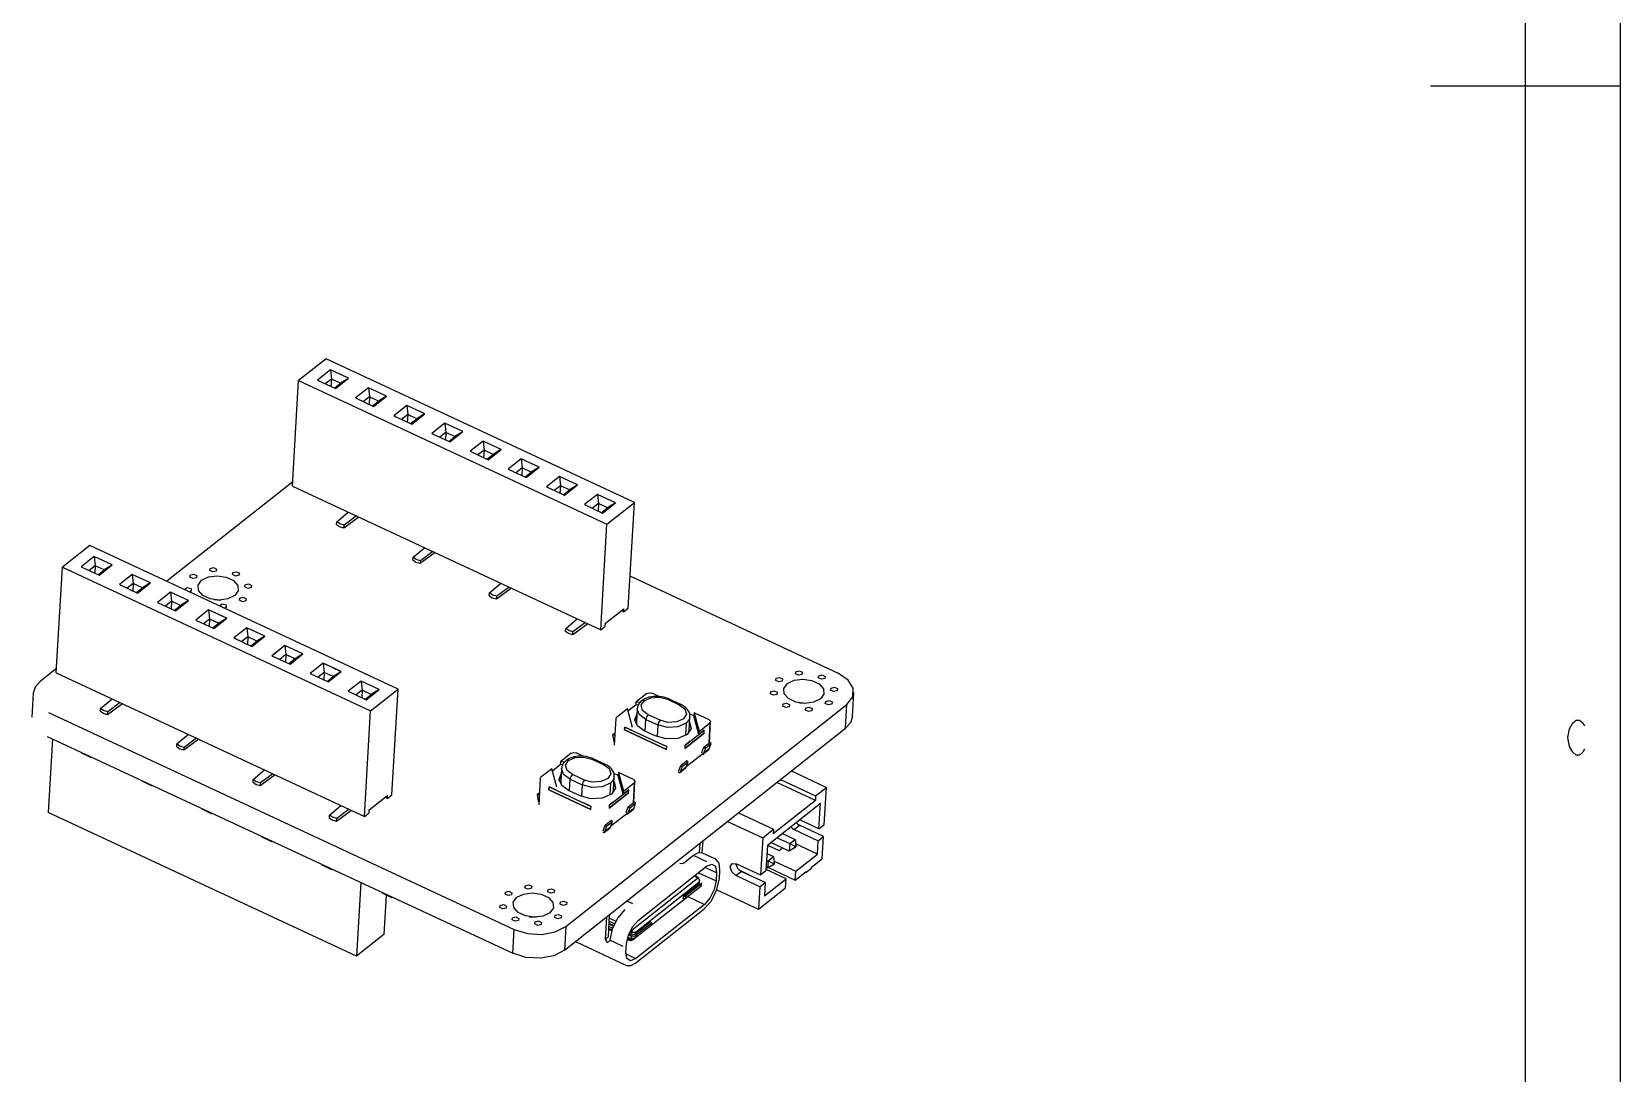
# Model space of a CAD drawing. Header units: millimetres. Extents: x -41 to 379, y -37 to 257.
# Drawn here: x 293.1 to 378.9, y 56.6 to 112.8 of the extents above; entities that cross this region are included whole.
import ezdxf
from ezdxf.lldxf.tags import DXFTag

# ---------------------------------------------------------------- set-up
doc = ezdxf.new("R2010")
doc.units = ezdxf.units.MM
doc.layers.add('1', color=7, linetype='Continuous')
doc.layers.add('EFEXPLORER-ENCLOSURE-DXF_FORMAT', color=7, linetype='Continuous')
tags = doc.linetypes.add('DASHED', pattern=[25.72, 12.86, -12.86]).pattern_tags.tags
tags[6:7] = [DXFTag(74, 4), DXFTag(75, 0), DXFTag(340, '0'), DXFTag(46, 0.0), DXFTag(50, 0.0), DXFTag(44, 0.0), DXFTag(45, 0.0)]
tags[4:5] = [DXFTag(74, 4), DXFTag(75, 0), DXFTag(340, '0'), DXFTag(46, 0.0), DXFTag(50, 0.0), DXFTag(44, 0.0), DXFTag(45, 0.0)]

msp = doc.modelspace()

# ---------------------------------------------------------------- linework, layer by layer
at = {"layer": '1'}
for p, q in [((308.998, 95.195), (307.516, 94.025)), ((325.638, 87.442), (308.998, 95.195)), ((309.232, 94.596), (308.532, 94.043)), ((309.232, 94.595), (308.532, 94.042)), ((309.232, 94.596), (309.232, 94.595)), ((310.205, 94.142), (309.232, 94.596)), ((310.204, 94.142), (309.232, 94.595)), ((309.232, 94.595), (309.286, 94.104)), ((307.185, 88.323), (307.516, 94.025)), ((307.516, 94.025), (324.156, 86.272)), ((308.532, 94.043), (309.505, 93.589)), ((309.286, 94.104), (308.957, 93.844)), ((309.286, 94.103), (308.958, 93.844)), ((309.286, 94.103), (309.263, 93.702)), ((309.774, 93.876), (309.286, 94.104)), ((309.772, 93.876), (309.286, 94.103)), ((309.444, 93.617), (309.772, 93.876)), ((309.445, 93.617), (309.774, 93.876)), ((309.505, 93.589), (310.205, 94.142)), ((310.2, 94.139), (309.774, 93.876)), ((311.291, 93.636), (310.591, 93.083)), ((311.291, 93.635), (310.592, 93.083)), ((311.291, 93.636), (311.291, 93.635)), ((312.264, 93.183), (311.291, 93.636)), ((312.264, 93.182), (311.291, 93.635)), ((311.291, 93.635), (311.345, 93.144)), ((310.591, 93.083), (311.564, 92.629)), ((311.345, 93.144), (311.017, 92.885)), ((311.346, 93.143), (311.018, 92.884)), ((311.346, 93.143), (311.322, 92.742)), ((311.834, 92.917), (311.345, 93.144)), ((311.832, 92.917), (311.346, 93.143)), ((311.504, 92.658), (311.832, 92.917)), ((311.505, 92.657), (311.834, 92.917)), ((311.564, 92.629), (312.264, 93.183)), ((312.26, 93.179), (311.834, 92.917)), ((313.351, 92.676), (312.651, 92.123)), ((313.351, 92.675), (312.652, 92.123)), ((313.351, 92.676), (313.351, 92.675)), ((314.324, 92.223), (313.351, 92.676)), ((314.323, 92.222), (313.351, 92.675)), ((313.351, 92.675), (313.405, 92.185)), ((312.651, 92.123), (313.624, 91.67)), ((313.405, 92.185), (313.077, 91.925)), ((313.405, 92.184), (313.077, 91.925)), ((313.405, 92.184), (313.382, 91.783)), ((313.893, 91.957), (313.405, 92.185)), ((313.892, 91.957), (313.405, 92.184)), ((313.564, 91.698), (313.892, 91.957)), ((313.565, 91.697), (313.893, 91.957)), ((313.624, 91.67), (314.324, 92.223)), ((314.32, 92.219), (313.893, 91.957)), ((315.411, 91.717), (314.711, 91.163)), ((315.411, 91.716), (314.711, 91.163)), ((314.711, 91.163), (315.684, 90.71)), ((315.465, 91.225), (315.136, 90.965)), ((315.465, 91.224), (315.137, 90.965)), ((315.411, 91.717), (315.411, 91.716)), ((316.384, 91.263), (315.411, 91.717)), ((316.383, 91.263), (315.411, 91.716)), ((315.411, 91.716), (315.465, 91.225)), ((315.465, 91.224), (315.442, 90.823)), ((315.953, 90.997), (315.465, 91.225)), ((315.952, 90.997), (315.465, 91.224)), ((315.624, 90.738), (315.952, 90.997)), ((315.624, 90.738), (315.953, 90.997)), ((315.684, 90.71), (316.384, 91.263)), ((316.379, 91.26), (315.953, 90.997)), ((317.47, 90.757), (316.77, 90.204)), ((316.77, 90.204), (317.744, 89.75)), ((317.47, 90.756), (316.771, 90.204)), ((317.524, 90.265), (317.196, 90.006)), ((317.525, 90.264), (317.197, 90.005)), ((317.47, 90.757), (317.47, 90.756)), ((318.444, 90.303), (317.47, 90.757)), ((318.443, 90.303), (317.47, 90.756)), ((317.47, 90.756), (317.524, 90.265)), ((317.525, 90.264), (317.501, 89.863)), ((318.013, 90.038), (317.524, 90.265)), ((318.011, 90.038), (317.525, 90.264)), ((317.683, 89.779), (318.011, 90.038)), ((317.684, 89.778), (318.013, 90.038)), ((317.744, 89.75), (318.444, 90.303)), ((318.439, 90.3), (318.013, 90.038)), ((319.53, 89.797), (318.83, 89.244)), ((318.83, 89.244), (319.803, 88.791)), ((319.53, 89.796), (318.831, 89.244)), ((319.584, 89.306), (319.256, 89.046)), ((319.584, 89.305), (319.256, 89.046)), ((319.53, 89.797), (319.53, 89.796)), ((320.503, 89.344), (319.53, 89.797)), ((320.503, 89.343), (319.53, 89.796)), ((319.53, 89.796), (319.584, 89.306)), ((319.584, 89.305), (319.561, 88.904)), ((320.072, 89.078), (319.584, 89.306)), ((320.071, 89.078), (319.584, 89.305)), ((319.803, 88.791), (320.503, 89.344)), ((320.499, 89.34), (320.072, 89.078)), ((307.198, 88.555), (300.402, 83.185)), ((307.185, 88.323), (323.824, 80.57)), ((319.743, 88.819), (320.071, 89.078)), ((319.744, 88.818), (320.072, 89.078)), ((321.59, 88.838), (320.89, 88.284)), ((321.59, 88.837), (320.891, 88.284)), ((321.644, 88.346), (321.315, 88.086)), ((321.644, 88.345), (321.316, 88.086)), ((321.59, 88.838), (321.59, 88.837)), ((322.563, 88.384), (321.59, 88.838)), ((322.562, 88.384), (321.59, 88.837)), ((321.59, 88.837), (321.644, 88.346)), ((321.644, 88.345), (321.621, 87.944)), ((322.132, 88.118), (321.644, 88.346)), ((322.131, 88.118), (321.644, 88.345)), ((321.863, 87.831), (322.563, 88.384)), ((322.559, 88.381), (322.132, 88.118)), ((320.89, 88.284), (321.863, 87.831)), ((321.803, 87.859), (322.131, 88.118)), ((321.803, 87.859), (322.132, 88.118)), ((323.65, 87.878), (322.95, 87.325)), ((323.649, 87.877), (322.95, 87.325)), ((323.65, 87.878), (323.649, 87.877)), ((324.622, 87.424), (323.649, 87.877)), ((323.649, 87.877), (323.704, 87.386)), ((324.623, 87.424), (323.65, 87.878)), ((309.578, 86.4), (310.196, 86.92)), ((310.764, 86.655), (309.958, 86.058)), ((310.637, 86.715), (309.968, 86.219)), ((322.95, 87.325), (323.923, 86.871)), ((323.704, 87.386), (323.375, 87.127)), ((323.704, 87.385), (323.376, 87.126)), ((323.704, 87.385), (323.68, 86.984)), ((324.192, 87.159), (323.704, 87.386)), ((324.19, 87.159), (323.704, 87.385)), ((323.862, 86.899), (324.19, 87.159)), ((323.863, 86.899), (324.192, 87.159)), ((323.923, 86.871), (324.623, 87.424)), ((324.156, 86.272), (325.638, 87.442)), ((324.618, 87.421), (324.192, 87.159)), ((325.306, 81.741), (325.638, 87.442)), ((309.569, 86.239), (309.578, 86.4)), ((309.958, 86.058), (309.968, 86.219)), ((323.824, 80.57), (324.156, 86.272)), ((296.247, 85.12), (294.765, 83.949)), ((312.887, 77.367), (296.247, 85.12)), ((313.698, 84.481), (314.315, 85.001)), ((296.48, 84.52), (295.781, 83.967)), ((296.481, 84.52), (295.781, 83.967)), ((297.453, 84.066), (296.48, 84.52)), ((296.481, 84.52), (296.48, 84.52)), ((296.48, 84.52), (296.535, 84.029)), ((297.454, 84.067), (296.481, 84.52)), ((296.754, 83.514), (297.454, 84.067)), ((297.449, 84.064), (297.023, 83.801)), ((313.689, 84.32), (313.698, 84.481)), ((314.884, 84.736), (314.078, 84.139)), ((314.078, 84.139), (314.087, 84.299)), ((314.756, 84.795), (314.087, 84.299)), ((294.433, 78.248), (294.765, 83.949)), ((294.765, 83.949), (311.405, 76.196)), ((295.781, 83.967), (296.754, 83.514)), ((296.535, 84.029), (296.206, 83.769)), ((296.535, 84.028), (296.207, 83.769)), ((296.535, 84.028), (296.511, 83.627)), ((297.023, 83.801), (296.535, 84.029)), ((297.021, 83.801), (296.535, 84.028)), ((296.693, 83.542), (297.021, 83.801)), ((296.694, 83.542), (297.023, 83.801)), ((298.54, 83.561), (297.84, 83.008)), ((298.54, 83.56), (297.841, 83.007)), ((298.54, 83.561), (298.54, 83.56)), ((299.513, 83.107), (298.54, 83.561)), ((299.513, 83.107), (298.54, 83.56)), ((298.54, 83.56), (298.594, 83.069)), ((336.654, 78.217), (325.406, 83.457)), ((297.84, 83.008), (298.813, 82.554)), ((298.594, 83.069), (298.266, 82.809)), ((298.594, 83.068), (298.266, 82.809)), ((298.594, 83.068), (298.571, 82.667)), ((299.082, 82.842), (298.594, 83.069)), ((299.081, 82.842), (298.594, 83.068)), ((298.753, 82.582), (299.081, 82.842)), ((298.754, 82.582), (299.082, 82.842)), ((298.813, 82.554), (299.513, 83.107)), ((299.509, 83.104), (299.082, 82.842)), ((300.6, 82.601), (299.9, 82.048)), ((300.6, 82.6), (299.901, 82.048)), ((300.6, 82.601), (300.6, 82.6)), ((301.573, 82.148), (300.6, 82.601)), ((301.572, 82.147), (300.6, 82.6)), ((300.6, 82.6), (300.654, 82.109)), ((317.808, 82.401), (317.817, 82.561)), ((317.817, 82.561), (318.434, 83.082)), ((319.003, 82.817), (318.197, 82.219)), ((318.197, 82.219), (318.207, 82.38)), ((318.876, 82.876), (318.207, 82.38)), ((299.9, 82.048), (300.873, 81.595)), ((300.654, 82.109), (300.325, 81.85)), ((300.654, 82.109), (300.326, 81.849)), ((300.654, 82.109), (300.631, 81.707)), ((301.142, 81.882), (300.654, 82.109)), ((301.141, 81.882), (300.654, 82.109)), ((300.813, 81.623), (301.141, 81.882)), ((300.814, 81.622), (301.142, 81.882)), ((300.873, 81.595), (301.573, 82.148)), ((301.569, 82.144), (301.142, 81.882)), ((302.66, 81.641), (301.96, 81.088)), ((302.66, 81.641), (301.96, 81.088)), ((303.632, 81.187), (302.66, 81.641)), ((302.66, 81.641), (302.66, 81.641)), ((302.66, 81.641), (302.714, 81.15)), ((303.633, 81.188), (302.66, 81.641)), ((324.081, 80.926), (325.068, 81.706)), ((325.059, 81.546), (324.937, 81.603)), ((325.059, 81.546), (325.306, 81.741)), ((325.059, 81.546), (325.068, 81.706)), ((301.96, 81.088), (302.933, 80.635)), ((302.714, 81.15), (302.385, 80.89)), ((302.714, 81.149), (302.386, 80.89)), ((302.714, 81.149), (302.691, 80.748)), ((303.202, 80.922), (302.714, 81.15)), ((303.2, 80.922), (302.714, 81.149)), ((302.872, 80.663), (303.2, 80.922)), ((302.873, 80.663), (303.202, 80.922)), ((302.933, 80.635), (303.633, 81.188)), ((303.628, 81.184), (303.202, 80.922)), ((304.719, 80.682), (304.019, 80.129)), ((304.719, 80.681), (304.02, 80.128)), ((304.719, 80.682), (304.719, 80.681)), ((305.692, 80.228), (304.719, 80.682)), ((305.692, 80.228), (304.719, 80.681)), ((304.719, 80.681), (304.773, 80.19)), ((321.927, 80.481), (321.937, 80.642)), ((321.937, 80.642), (322.554, 81.162)), ((323.122, 80.897), (322.317, 80.3)), ((322.995, 80.957), (322.326, 80.461)), ((323.824, 80.57), (324.071, 80.765)), ((324.071, 80.765), (324.081, 80.926)), ((304.019, 80.129), (304.992, 79.675)), ((304.773, 80.19), (304.445, 79.93)), ((304.774, 80.189), (304.446, 79.93)), ((304.774, 80.189), (304.75, 79.788)), ((305.261, 79.963), (304.773, 80.19)), ((305.26, 79.962), (304.774, 80.189)), ((304.932, 79.703), (305.26, 79.962)), ((304.933, 79.703), (305.261, 79.963)), ((304.992, 79.675), (305.692, 80.228)), ((305.688, 80.225), (305.261, 79.963)), ((322.317, 80.3), (322.326, 80.461)), ((306.779, 79.722), (306.079, 79.169)), ((306.079, 79.169), (307.052, 78.716)), ((306.779, 79.721), (306.08, 79.169)), ((306.833, 79.23), (306.504, 78.971)), ((306.833, 79.23), (306.505, 78.97)), ((306.779, 79.722), (306.779, 79.721)), ((307.752, 79.269), (306.779, 79.722)), ((307.751, 79.268), (306.779, 79.721)), ((306.779, 79.721), (306.833, 79.23)), ((306.833, 79.23), (306.81, 78.828)), ((307.321, 79.003), (306.833, 79.23)), ((307.32, 79.003), (306.833, 79.23)), ((306.992, 78.744), (307.32, 79.003)), ((306.993, 78.743), (307.321, 79.003)), ((307.052, 78.716), (307.752, 79.269)), ((307.748, 79.265), (307.321, 79.003)), ((294.447, 78.48), (293.561, 77.78)), ((294.433, 78.248), (311.073, 70.495)), ((308.839, 78.762), (308.139, 78.209)), ((308.839, 78.762), (308.139, 78.209)), ((308.139, 78.209), (309.112, 77.756)), ((308.893, 78.271), (308.564, 78.011)), ((308.893, 78.27), (308.565, 78.011)), ((309.811, 78.308), (308.839, 78.762)), ((308.839, 78.762), (308.839, 78.762)), ((308.839, 78.762), (308.893, 78.271)), ((309.812, 78.309), (308.839, 78.762)), ((308.893, 78.27), (308.87, 77.869)), ((309.381, 78.043), (308.893, 78.271)), ((309.38, 78.043), (308.893, 78.27)), ((309.052, 77.784), (309.38, 78.043)), ((309.052, 77.784), (309.381, 78.043)), ((309.112, 77.756), (309.812, 78.309)), ((309.807, 78.305), (309.381, 78.043)), ((310.898, 77.803), (310.198, 77.25)), ((310.198, 77.25), (311.171, 76.796)), ((310.898, 77.802), (310.199, 77.249)), ((310.952, 77.311), (310.624, 77.051)), ((310.953, 77.31), (310.625, 77.051)), ((310.898, 77.803), (310.898, 77.802)), ((311.871, 77.349), (310.898, 77.803)), ((311.871, 77.349), (310.898, 77.802)), ((310.898, 77.802), (310.952, 77.311)), ((310.953, 77.31), (310.929, 76.909)), ((311.441, 77.084), (310.952, 77.311)), ((311.439, 77.083), (310.953, 77.31)), ((311.171, 76.796), (311.871, 77.349)), ((311.405, 76.196), (312.887, 77.367)), ((311.867, 77.346), (311.441, 77.084)), ((312.555, 71.666), (312.887, 77.367)), ((337.409, 75.894), (337.484, 77.179)), ((293.186, 77.14), (293.112, 75.855)), ((296.818, 76.164), (296.827, 76.325)), ((296.827, 76.325), (297.444, 76.845)), ((298.013, 76.58), (297.207, 75.983)), ((297.886, 76.64), (297.217, 76.144)), ((311.111, 76.824), (311.439, 77.083)), ((311.112, 76.824), (311.441, 77.084)), ((321.943, 64.556), (337.109, 76.539)), ((325.718, 76.507), (325.295, 76.172)), ((325.727, 76.667), (325.718, 76.507)), ((325.858, 76.515), (325.718, 76.507)), ((326.31, 77.128), (325.727, 76.667)), ((325.727, 76.667), (325.981, 76.682)), ((326.977, 76.964), (326.589, 77.145)), ((327.427, 76.815), (328.06, 76.52)), ((328.134, 76.541), (327.503, 76.836)), ((337.034, 75.254), (337.109, 76.539)), ((294.016, 76.102), (319.154, 64.39)), ((297.207, 75.983), (297.217, 76.144)), ((311.073, 70.495), (311.405, 76.196)), ((324.64, 75.774), (324.557, 74.348)), ((325.261, 76.299), (324.677, 75.838)), ((325.534, 75.292), (325.261, 76.299)), ((325.794, 76.304), (325.752, 75.581)), ((326.214, 75.103), (326.251, 75.733)), ((326.251, 75.733), (326.9, 75.43)), ((327.026, 75.683), (326.377, 75.985)), ((328.433, 75.522), (328.395, 74.862)), ((328.597, 75.151), (328.639, 75.873)), ((328.85, 75.926), (328.615, 76.036)), ((328.86, 76.087), (328.85, 75.926)), ((329.124, 74.92), (328.85, 75.926)), ((329.671, 75.709), (328.86, 76.087)), ((328.86, 76.087), (329.133, 75.08)), ((329.133, 75.08), (329.716, 75.541)), ((329.716, 75.541), (329.652, 74.444)), ((329.688, 74.472), (329.754, 75.605)), ((293.942, 74.817), (319.08, 63.105)), ((294.226, 74.685), (293.994, 70.7)), ((300.947, 74.406), (301.564, 74.926)), ((302.132, 74.661), (301.327, 74.064)), ((302.005, 74.72), (301.336, 74.224)), ((321.868, 63.271), (337.034, 75.254)), ((324.486, 74.921), (324.595, 75.007)), ((324.486, 74.921), (324.566, 74.904)), ((324.551, 74.551), (324.486, 74.921)), ((324.566, 74.904), (324.59, 74.923)), ((324.566, 74.904), (324.583, 74.805)), ((325.119, 75.32), (325.109, 75.16)), ((325.109, 75.16), (325.119, 75.32)), ((327.38, 74.102), (325.109, 75.16)), ((325.109, 75.16), (327.38, 74.102)), ((325.524, 75.132), (325.119, 75.32)), ((325.119, 75.32), (327.389, 74.263)), ((326.765, 74.849), (326.175, 75.121)), ((326.9, 75.43), (326.863, 74.803)), ((329.406, 74.99), (328.356, 74.16)), ((328.356, 74.16), (329.406, 74.99)), ((328.365, 74.321), (329.415, 75.15)), ((329.415, 75.15), (329.124, 74.92)), ((329.124, 74.92), (329.133, 75.08)), ((329.406, 74.99), (329.415, 75.15)), ((329.406, 74.99), (329.415, 75.15)), ((295.82, 73.902), (295.818, 73.943)), ((296.331, 73.664), (295.82, 73.902)), ((300.937, 74.245), (300.947, 74.406)), ((301.327, 74.064), (301.336, 74.224)), ((322.227, 73.902), (321.644, 73.441)), ((322.893, 73.738), (322.506, 73.919)), ((327.389, 74.263), (326.984, 74.451)), ((327.38, 74.102), (327.389, 74.263)), ((327.38, 74.102), (327.389, 74.263)), ((328.365, 74.321), (328.356, 74.16)), ((328.365, 74.321), (328.356, 74.16)), ((328.657, 74.551), (328.365, 74.321)), ((329.633, 74.116), (328.443, 73.175)), ((329.288, 73.939), (329.393, 74.24)), ((329.342, 73.849), (329.663, 74.103)), ((329.471, 74.183), (329.365, 73.883)), ((329.686, 74.136), (329.365, 73.883)), ((329.393, 74.24), (329.714, 74.493)), ((329.393, 74.24), (329.471, 74.183)), ((329.471, 74.183), (329.792, 74.437)), ((329.686, 74.136), (329.792, 74.437)), ((329.792, 74.437), (329.714, 74.493)), ((296.337, 73.701), (296.331, 73.664)), ((296.363, 73.689), (296.331, 73.664)), ((305.066, 72.486), (305.683, 73.006)), ((321.177, 73.072), (320.594, 72.611)), ((321.45, 72.066), (321.177, 73.072)), ((321.635, 73.28), (321.212, 72.946)), ((321.644, 73.441), (321.635, 73.28)), ((321.774, 73.289), (321.635, 73.28)), ((321.644, 73.441), (321.898, 73.456)), ((321.711, 73.077), (321.669, 72.355)), ((323.344, 73.589), (323.977, 73.294)), ((324.051, 73.315), (323.419, 73.609)), ((328.034, 72.948), (328.139, 73.249)), ((328.088, 72.858), (328.409, 73.112)), ((328.217, 73.193), (328.111, 72.892)), ((328.432, 73.145), (328.111, 72.892)), ((328.139, 73.249), (328.46, 73.502)), ((328.139, 73.249), (328.217, 73.193)), ((328.217, 73.193), (328.538, 73.446)), ((328.432, 73.145), (328.538, 73.446)), ((328.538, 73.446), (328.46, 73.502)), ((334.114, 72.947), (336.009, 72.064)), ((299.064, 72.391), (299.061, 72.432)), ((299.574, 72.153), (299.064, 72.391)), ((299.581, 72.19), (299.574, 72.153)), ((299.606, 72.178), (299.574, 72.153)), ((305.057, 72.326), (305.066, 72.486)), ((306.252, 72.742), (305.446, 72.144)), ((305.446, 72.144), (305.455, 72.305)), ((306.125, 72.801), (305.455, 72.305)), ((320.557, 72.548), (320.474, 71.122)), ((321.026, 71.934), (321.036, 72.094)), ((321.036, 72.094), (321.026, 71.934)), ((321.036, 72.094), (323.306, 71.036)), ((321.441, 71.905), (321.036, 72.094)), ((322.131, 71.877), (322.168, 72.506)), ((322.168, 72.506), (322.817, 72.204)), ((322.943, 72.457), (322.294, 72.759)), ((322.817, 72.204), (322.78, 71.577)), ((324.35, 72.296), (324.312, 71.636)), ((324.514, 71.925), (324.556, 72.647)), ((324.767, 72.7), (324.531, 72.81)), ((324.777, 72.861), (324.767, 72.7)), ((325.04, 71.694), (324.767, 72.7)), ((325.588, 72.483), (324.777, 72.861)), ((324.777, 72.861), (325.05, 71.854)), ((325.05, 71.854), (325.633, 72.315)), ((325.633, 72.315), (325.569, 71.218)), ((325.605, 71.246), (325.671, 72.379)), ((335.412, 71.362), (333.334, 72.33)), ((333.531, 72.486), (335.426, 71.603)), ((335.426, 71.603), (336.009, 72.064)), ((335.893, 70.056), (336.009, 72.064)), ((311.33, 70.851), (312.317, 71.631)), ((312.308, 71.471), (312.186, 71.528)), ((312.308, 71.471), (312.555, 71.666)), ((312.308, 71.471), (312.317, 71.631)), ((320.403, 71.695), (320.512, 71.781)), ((320.403, 71.695), (320.483, 71.678)), ((320.467, 71.325), (320.403, 71.695)), ((320.483, 71.678), (320.507, 71.697)), ((320.483, 71.678), (320.5, 71.579)), ((321.026, 71.934), (323.297, 70.876)), ((323.297, 70.876), (321.026, 71.934)), ((322.681, 71.623), (322.091, 71.895)), ((323.306, 71.036), (322.901, 71.225)), ((324.273, 70.934), (325.323, 71.763)), ((325.323, 71.763), (324.273, 70.934)), ((324.282, 71.094), (325.332, 71.924)), ((324.574, 71.325), (324.282, 71.094)), ((325.332, 71.924), (325.04, 71.694)), ((325.04, 71.694), (325.05, 71.854)), ((325.31, 71.013), (325.631, 71.267)), ((325.323, 71.763), (325.332, 71.924)), ((325.323, 71.763), (325.332, 71.924)), ((325.388, 70.957), (325.709, 71.211)), ((325.603, 70.91), (325.709, 71.211)), ((325.709, 71.211), (325.631, 71.267)), ((335.68, 71.191), (332.822, 68.932)), ((335.412, 71.362), (333.137, 69.564)), ((335.426, 71.603), (335.412, 71.362)), ((335.601, 69.826), (335.68, 71.191)), ((310.634, 62.947), (293.994, 70.7)), ((302.307, 70.88), (302.305, 70.921)), ((302.818, 70.642), (302.307, 70.88)), ((302.825, 70.679), (302.818, 70.642)), ((302.85, 70.667), (302.818, 70.642)), ((309.176, 70.406), (309.186, 70.567)), ((309.186, 70.567), (309.803, 71.087)), ((310.371, 70.822), (309.565, 70.225)), ((309.565, 70.225), (309.575, 70.385)), ((310.244, 70.882), (309.575, 70.385)), ((311.073, 70.495), (311.32, 70.69)), ((311.32, 70.69), (311.33, 70.851)), ((323.297, 70.876), (323.306, 71.036)), ((323.297, 70.876), (323.306, 71.036)), ((324.282, 71.094), (324.273, 70.934)), ((324.282, 71.094), (324.273, 70.934)), ((325.55, 70.89), (324.359, 69.949)), ((325.205, 70.712), (325.31, 71.013)), ((325.259, 70.623), (325.58, 70.876)), ((325.388, 70.957), (325.282, 70.656)), ((325.603, 70.91), (325.282, 70.656)), ((325.31, 71.013), (325.388, 70.957)), ((331.256, 70.689), (333.151, 69.805)), ((323.951, 69.722), (324.056, 70.022)), ((324.005, 69.632), (324.326, 69.885)), ((324.134, 69.966), (324.028, 69.665)), ((324.349, 69.919), (324.028, 69.665)), ((324.056, 70.022), (324.377, 70.276)), ((324.056, 70.022), (324.134, 69.966)), ((324.134, 69.966), (324.455, 70.22)), ((324.349, 69.919), (324.455, 70.22)), ((324.455, 70.22), (324.377, 70.276)), ((330.672, 70.228), (332.568, 69.344)), ((332.568, 69.344), (333.151, 69.805)), ((333.151, 69.805), (333.137, 69.564)), ((333.634, 69.574), (334.317, 69.256)), ((334.266, 69.788), (334.558, 70.018)), ((334.266, 69.788), (335.564, 69.183)), ((335.855, 69.414), (334.558, 70.018)), ((335.601, 69.826), (334.564, 70.309)), ((335.601, 69.826), (335.893, 70.056)), ((305.551, 69.368), (305.549, 69.409)), ((306.062, 69.13), (305.551, 69.368)), ((306.068, 69.167), (306.062, 69.13)), ((306.093, 69.156), (306.062, 69.13)), ((329.171, 69.041), (329.142, 68.54)), ((329.308, 68.522), (329.346, 69.18)), ((332.568, 69.344), (332.451, 67.337)), ((332.822, 68.932), (332.743, 67.567)), ((332.835, 68.943), (333.449, 68.657)), ((334.002, 68.624), (333.014, 69.084)), ((333.343, 69.344), (334.025, 69.026)), ((333.449, 68.657), (333.628, 68.798)), ((334.025, 69.026), (334.002, 68.624)), ((334.29, 68.801), (334.002, 68.624)), ((334.025, 69.026), (334.317, 69.256)), ((334.025, 69.026), (334.295, 68.882)), ((334.295, 68.882), (334.29, 68.801)), ((334.29, 68.801), (334.349, 68.847)), ((334.295, 68.882), (334.353, 68.928)), ((334.317, 69.256), (334.353, 68.928)), ((335.522, 68.461), (334.344, 69.009)), ((334.353, 68.928), (334.349, 68.847)), ((335.522, 68.461), (335.564, 69.183)), ((335.564, 69.183), (335.855, 69.414)), ((335.785, 68.209), (335.855, 69.414)), ((308.794, 67.857), (308.792, 67.898)), ((309.305, 67.619), (308.794, 67.857)), ((325.844, 64.881), (329.542, 67.803)), ((328.826, 68.384), (328.301, 67.97)), ((329.556, 68.044), (328.826, 68.384)), ((330.044, 68.179), (329.314, 68.519)), ((329.469, 67.745), (330.078, 67.461)), ((331.154, 67.941), (332.451, 67.337)), ((332.835, 67.702), (332.753, 67.741)), ((332.776, 68.142), (332.859, 68.104)), ((332.797, 68.499), (333.15, 68.334)), ((332.859, 68.104), (332.835, 67.702)), ((333.124, 67.88), (332.835, 67.702)), ((332.859, 68.104), (333.15, 68.334)), ((332.859, 68.104), (333.128, 67.96)), ((333.128, 67.96), (333.124, 67.88)), ((333.124, 67.88), (333.182, 67.926)), ((333.128, 67.96), (333.187, 68.006)), ((333.15, 68.334), (333.187, 68.006)), ((333.178, 68.087), (334.355, 67.539)), ((333.187, 68.006), (333.182, 67.926)), ((334.355, 67.539), (335.522, 68.461)), ((335.199, 67.708), (335.202, 67.748)), ((335.202, 67.748), (335.785, 68.209)), ((309.312, 67.656), (309.305, 67.619)), ((309.337, 67.644), (309.305, 67.619)), ((310.866, 66.932), (310.634, 62.947)), ((325.522, 64.373), (329.047, 67.158)), ((325.687, 64.236), (329.111, 66.941)), ((329.03, 67.174), (328.879, 67.28)), ((329.083, 67.175), (328.905, 67.3)), ((329.101, 67.455), (330.052, 67.012)), ((329.111, 66.941), (329.105, 66.841)), ((329.15, 67.061), (329.111, 66.941)), ((329.142, 66.904), (329.15, 67.032)), ((329.263, 66.783), (329.27, 66.904)), ((330.078, 67.461), (330.052, 67.012)), ((330.227, 67.15), (330.253, 67.6)), ((331.116, 67.299), (331.408, 67.529)), ((332.414, 66.695), (331.116, 67.299)), ((331.281, 67.616), (331.816, 67.366)), ((332.705, 66.925), (331.408, 67.529)), ((331.816, 67.366), (331.795, 67.349)), ((332.414, 66.695), (332.705, 66.925)), ((332.451, 67.337), (332.743, 67.567)), ((332.663, 66.202), (333.83, 67.124)), ((332.705, 66.925), (332.663, 66.202)), ((333.83, 67.124), (332.746, 67.629)), ((332.881, 67.731), (334.327, 67.057)), ((333.802, 66.642), (333.83, 67.124)), ((334.327, 67.057), (334.355, 67.539)), ((334.327, 67.057), (334.91, 67.518)), ((334.877, 67.492), (334.908, 67.478)), ((334.908, 67.478), (335.199, 67.708)), ((334.91, 67.518), (334.908, 67.478)), ((312.038, 66.346), (312.036, 66.387)), ((312.549, 66.108), (312.038, 66.346)), ((312.24, 66.252), (312.115, 64.118)), ((312.555, 66.145), (312.549, 66.108)), ((312.581, 66.133), (312.549, 66.108)), ((328.376, 66.054), (326.549, 64.61)), ((328.268, 66.179), (328.261, 66.059)), ((329.105, 66.841), (328.268, 66.179)), ((329.226, 66.719), (328.401, 66.067)), ((328.408, 66.188), (328.401, 66.067)), ((329.233, 66.84), (328.408, 66.188)), ((328.525, 66.166), (329.422, 65.748)), ((329.233, 66.84), (329.226, 66.719)), ((330.092, 66.539), (332.344, 65.49)), ((332.414, 66.695), (332.344, 65.49)), ((332.344, 65.49), (333.802, 66.642)), ((324.237, 64.007), (324.306, 65.197)), ((325.237, 65.933), (325.543, 65.791)), ((325.71, 62.585), (329.408, 65.507)), ((329.422, 65.748), (325.724, 62.826)), ((319.08, 63.105), (319.154, 64.39)), ((321.943, 64.556), (321.868, 63.271)), ((324.131, 65.059), (324.062, 63.868)), ((324.26, 64.412), (324.413, 64.34)), ((324.424, 64.373), (324.262, 64.448)), ((324.458, 64.467), (324.269, 64.555)), ((324.5, 64.572), (324.276, 64.676)), ((324.512, 64.6), (324.278, 64.709)), ((324.286, 64.849), (324.567, 64.718)), ((324.295, 65.001), (324.632, 64.844)), ((325.454, 64.39), (325.493, 64.379)), ((326.518, 64.797), (325.682, 64.136)), ((326.534, 64.592), (325.709, 63.94)), ((326.541, 64.713), (325.716, 64.061)), ((326.541, 64.713), (326.534, 64.592)), ((326.553, 64.624), (326.56, 64.745)), ((312.115, 64.118), (310.634, 62.947)), ((322.459, 63.738), (325.222, 62.45)), ((324.062, 63.868), (324.237, 64.007)), ((324.309, 63.819), (324.305, 63.755)), ((325.039, 63.479), (324.309, 63.819)), ((325.187, 63.168), (325.214, 63.617)), ((325.249, 63.856), (325.437, 63.801)), ((325.425, 63.844), (325.258, 63.893)), ((325.468, 63.91), (325.278, 63.965)), ((325.475, 64.03), (325.314, 64.077)), ((325.44, 64.105), (325.336, 64.136)), ((325.39, 64.263), (325.449, 64.245)), ((325.43, 63.921), (325.425, 63.844)), ((325.449, 64.245), (325.44, 64.105)), ((325.475, 64.03), (325.468, 63.91)), ((325.549, 63.833), (325.669, 63.915)), ((325.687, 64.236), (325.572, 64.234)), ((325.676, 63.92), (325.669, 63.915)), ((325.669, 63.917), (325.669, 63.915)), ((325.687, 64.236), (325.682, 64.136)), ((325.716, 64.061), (325.709, 63.94)), ((325.186, 63.076), (325.724, 62.826))]:
    msp.add_line(p, q, dxfattribs=at)
for points in [[(309.958, 86.058), (309.729, 86.121), (309.569, 86.239)], [(309.968, 86.219), (309.738, 86.282), (309.578, 86.4)], [(314.078, 84.139), (313.848, 84.202), (313.689, 84.32)], [(314.087, 84.299), (313.858, 84.362), (313.698, 84.481)], [(301.345, 82.745), (301.491, 82.846), (301.708, 82.792), (301.707, 82.654)], [(301.707, 82.654), (301.668, 82.632), (301.62, 82.617)], [(318.197, 82.219), (317.968, 82.282), (317.808, 82.401)], [(318.207, 82.38), (317.977, 82.443), (317.817, 82.561)], [(302.942, 82.196), (303.135, 82.194), (303.326, 82.173)], [(303.238, 81.863), (303.383, 81.965), (303.601, 81.91), (303.599, 81.773)], [(303.599, 81.773), (303.56, 81.75), (303.512, 81.735)], [(322.326, 80.461), (322.096, 80.524), (321.937, 80.642)], [(322.317, 80.3), (322.087, 80.363), (321.927, 80.481)], [(337.109, 76.539), (337.432, 76.949), (337.459, 77.412), (337.186, 77.857), (336.654, 78.217)], [(293.561, 77.78), (293.292, 77.48), (293.186, 77.14)], [(326.31, 77.128), (326.44, 77.171), (326.589, 77.145)], [(297.217, 76.144), (296.987, 76.207), (296.827, 76.325)], [(325.794, 76.304), (325.795, 76.315), (325.797, 76.327)], [(326.039, 76.737), (325.989, 76.694), (325.945, 76.649), (325.885, 76.571), (325.839, 76.486), (325.814, 76.412), (325.801, 76.334)], [(326.377, 75.985), (326.087, 76.205), (326.009, 76.494), (326.172, 76.74)], [(327.511, 76.832), (327.446, 76.86), (327.38, 76.886), (327.25, 76.925), (327.113, 76.953), (326.974, 76.97), (326.834, 76.976), (326.694, 76.97), (326.557, 76.952), (326.425, 76.923), (326.3, 76.882), (326.19, 76.833), (326.091, 76.774), (326.064, 76.756), (326.039, 76.737)], [(326.172, 76.74), (326.099, 76.757), (326.039, 76.737)], [(326.172, 76.74), (326.522, 76.9), (327.003, 76.928), (327.427, 76.815)], [(328.06, 76.52), (328.358, 76.303), (328.445, 76.012), (328.286, 75.762), (327.937, 75.6), (327.453, 75.57), (327.026, 75.683)], [(327.427, 76.815), (327.468, 76.837), (327.502, 76.836)], [(328.133, 76.542), (328.122, 76.545), (328.118, 76.545), (328.113, 76.545), (328.108, 76.544), (328.103, 76.543), (328.093, 76.54), (328.082, 76.535), (328.077, 76.532), (328.071, 76.528), (328.068, 76.526), (328.066, 76.524), (328.063, 76.522), (328.06, 76.52)], [(328.63, 75.861), (328.636, 75.896), (328.64, 75.93), (328.629, 76.025), (328.596, 76.117), (328.55, 76.204), (328.491, 76.284), (328.416, 76.361), (328.329, 76.431), (328.228, 76.494), (328.116, 76.549)], [(334.561, 76.622), (334.753, 76.621), (334.944, 76.6)], [(297.207, 75.983), (296.978, 76.046), (296.818, 76.164)], [(324.64, 75.774), (324.65, 75.808), (324.677, 75.838)], [(326.175, 75.121), (325.807, 75.381), (325.665, 75.705), (325.778, 76.023)], [(325.668, 75.668), (325.706, 75.768), (325.769, 75.863)], [(325.752, 75.581), (325.756, 75.5), (325.777, 75.419)], [(326.251, 75.733), (325.906, 75.988), (325.794, 76.304)], [(326.377, 75.985), (326.292, 75.873), (326.251, 75.733)], [(327.026, 75.683), (326.94, 75.571), (326.9, 75.43)], [(328.433, 75.522), (327.993, 75.324), (327.432, 75.291), (326.9, 75.43)], [(328.639, 75.864), (328.579, 75.682), (328.433, 75.522)], [(328.624, 75.605), (328.703, 75.249), (328.486, 74.925)], [(329.671, 75.709), (329.751, 75.629), (329.716, 75.541)], [(337.409, 75.894), (337.303, 75.554), (337.034, 75.254)], [(328.486, 74.925), (327.987, 74.705), (327.353, 74.677), (326.765, 74.849)], [(328.548, 74.98), (328.582, 75.064), (328.597, 75.151)], [(328.614, 75.444), (328.67, 75.338), (328.698, 75.229)], [(301.327, 74.064), (301.097, 74.127), (300.937, 74.245)], [(301.336, 74.224), (301.106, 74.287), (300.947, 74.406)], [(323.428, 73.605), (323.363, 73.634), (323.296, 73.659), (323.166, 73.699), (323.03, 73.727), (322.891, 73.744), (322.751, 73.75), (322.611, 73.744), (322.474, 73.726), (322.341, 73.697), (322.216, 73.656), (322.107, 73.607), (322.007, 73.548), (321.981, 73.53), (321.956, 73.51)], [(322.227, 73.902), (322.357, 73.945), (322.506, 73.919)], [(324.566, 74.504), (324.556, 74.527), (324.551, 74.551)], [(329.365, 73.883), (329.332, 73.843), (329.278, 73.835)], [(329.28, 73.928), (329.285, 73.932), (329.288, 73.939)], [(329.663, 74.103), (329.677, 74.117), (329.686, 74.136)], [(321.711, 73.077), (321.712, 73.089), (321.713, 73.101)], [(322.168, 72.506), (321.823, 72.762), (321.711, 73.077)], [(321.956, 73.51), (321.906, 73.468), (321.862, 73.423), (321.801, 73.345), (321.756, 73.26), (321.731, 73.186), (321.718, 73.108)], [(322.294, 72.759), (322.004, 72.978), (321.925, 73.268), (322.089, 73.514)], [(322.089, 73.514), (322.016, 73.531), (321.956, 73.51)], [(322.089, 73.514), (322.439, 73.674), (322.92, 73.702), (323.344, 73.589)], [(323.977, 73.294), (324.275, 73.076), (324.362, 72.785), (324.203, 72.536), (323.853, 72.374), (323.369, 72.343), (322.943, 72.457)], [(323.344, 73.589), (323.385, 73.611), (323.419, 73.609)], [(324.05, 73.315), (324.039, 73.318), (324.035, 73.319), (324.03, 73.319), (324.025, 73.318), (324.02, 73.317), (324.01, 73.314), (323.999, 73.309), (323.994, 73.306), (323.988, 73.302), (323.985, 73.3), (323.982, 73.298), (323.98, 73.296), (323.977, 73.294)], [(324.546, 72.635), (324.553, 72.669), (324.557, 72.703), (324.545, 72.798), (324.513, 72.891), (324.466, 72.977), (324.408, 73.058), (324.333, 73.135), (324.246, 73.204), (324.145, 73.268), (324.032, 73.323)], [(328.111, 72.892), (328.078, 72.852), (328.024, 72.844)], [(328.026, 72.937), (328.031, 72.942), (328.034, 72.948)], [(328.409, 73.112), (328.423, 73.126), (328.432, 73.145)], [(305.446, 72.144), (305.216, 72.207), (305.057, 72.326)], [(305.455, 72.305), (305.226, 72.368), (305.066, 72.486)], [(320.557, 72.548), (320.567, 72.581), (320.594, 72.611)], [(322.091, 71.895), (321.724, 72.155), (321.582, 72.479), (321.695, 72.797)], [(321.585, 72.442), (321.623, 72.542), (321.686, 72.636)], [(321.669, 72.355), (321.673, 72.274), (321.693, 72.193)], [(322.294, 72.759), (322.209, 72.647), (322.168, 72.506)], [(322.943, 72.457), (322.857, 72.345), (322.817, 72.204)], [(324.35, 72.296), (323.91, 72.098), (323.348, 72.064), (322.817, 72.204)], [(324.556, 72.638), (324.495, 72.456), (324.35, 72.296)], [(324.541, 72.379), (324.62, 72.023), (324.403, 71.699)], [(324.531, 72.218), (324.587, 72.112), (324.615, 72.003)], [(325.588, 72.483), (325.668, 72.402), (325.633, 72.315)], [(320.483, 71.278), (320.473, 71.301), (320.467, 71.325)], [(324.403, 71.699), (323.904, 71.479), (323.27, 71.451), (322.681, 71.623)], [(324.465, 71.753), (324.499, 71.838), (324.514, 71.925)], [(309.565, 70.225), (309.336, 70.288), (309.176, 70.406)], [(309.575, 70.385), (309.345, 70.449), (309.186, 70.567)], [(325.282, 70.656), (325.249, 70.616), (325.195, 70.609)], [(325.197, 70.701), (325.202, 70.706), (325.205, 70.712)], [(325.58, 70.876), (325.594, 70.891), (325.603, 70.91)], [(324.028, 69.665), (323.995, 69.626), (323.94, 69.618)], [(323.943, 69.71), (323.947, 69.715), (323.951, 69.722)], [(324.326, 69.885), (324.339, 69.9), (324.349, 69.919)], [(334.085, 69.93), (334.171, 69.847), (334.266, 69.788)], [(334.377, 70.161), (334.462, 70.078), (334.558, 70.018)], [(328.301, 67.97), (328.204, 67.937), (328.092, 67.957)], [(329.314, 68.519), (329.091, 68.529), (328.826, 68.384)], [(329.542, 67.803), (329.827, 67.926), (330.024, 67.801), (330.078, 67.461)], [(330.253, 67.6), (330.212, 67.975), (330.044, 68.179)], [(331.116, 67.299), (330.892, 67.5), (330.811, 67.771), (330.919, 67.954), (331.154, 67.941)], [(331.102, 67.961), (331.198, 67.71), (331.408, 67.529)], [(329.03, 67.174), (329.06, 67.182), (329.083, 67.175)], [(329.047, 67.158), (329.039, 67.166), (329.03, 67.174)], [(329.15, 67.061), (329.149, 67.072), (329.147, 67.083), (329.145, 67.089), (329.144, 67.094), (329.142, 67.1), (329.14, 67.105), (329.135, 67.116), (329.13, 67.126), (329.126, 67.131), (329.123, 67.136), (329.119, 67.141), (329.116, 67.145), (329.107, 67.152), (329.099, 67.159), (329.094, 67.161), (329.089, 67.163), (329.085, 67.165), (329.08, 67.166), (329.075, 67.167), (329.071, 67.167), (329.066, 67.167), (329.062, 67.166), (329.054, 67.163), (329.047, 67.158)], [(329.129, 67.126), (329.129, 67.127), (329.128, 67.129), (329.114, 67.149), (329.095, 67.166), (329.089, 67.171), (329.083, 67.175)], [(329.142, 66.904), (329.132, 66.871), (329.105, 66.841)], [(329.27, 66.904), (329.26, 66.87), (329.233, 66.84)], [(329.408, 65.507), (329.795, 65.946), (330.095, 66.548), (330.227, 67.15)], [(330.052, 67.012), (329.951, 66.548), (329.72, 66.086), (329.422, 65.748)], [(328.401, 66.067), (328.336, 66.046), (328.261, 66.059)], [(328.408, 66.188), (328.343, 66.166), (328.268, 66.179)], [(329.263, 66.783), (329.253, 66.749), (329.226, 66.719)], [(325.128, 65.462), (324.741, 65.023), (324.441, 64.421), (324.309, 63.819)], [(319.154, 64.39), (319.864, 64.171), (320.643, 64.125), (321.373, 64.261), (321.943, 64.556)], [(319.955, 65.081), (320.147, 65.08), (320.338, 65.059)], [(325.214, 63.617), (325.315, 64.081), (325.546, 64.543), (325.844, 64.881)], [(325.493, 64.379), (325.463, 64.318), (325.449, 64.245)], [(325.493, 64.379), (325.507, 64.375), (325.522, 64.373)], [(325.522, 64.373), (325.516, 64.367), (325.511, 64.36), (325.508, 64.355), (325.507, 64.351), (325.505, 64.346), (325.504, 64.341), (325.504, 64.33), (325.505, 64.319), (325.507, 64.308), (325.511, 64.297), (325.516, 64.286), (325.522, 64.276), (325.529, 64.267), (325.537, 64.259), (325.545, 64.251), (325.554, 64.245), (325.563, 64.239), (325.572, 64.234)], [(326.518, 64.797), (326.558, 64.757), (326.541, 64.713)], [(326.553, 64.624), (326.547, 64.607), (326.534, 64.592)], [(324.062, 63.868), (324.176, 63.691), (324.305, 63.755)], [(325.437, 63.801), (325.427, 63.814), (325.425, 63.844)], [(325.549, 63.833), (325.486, 63.832), (325.425, 63.844)], [(325.437, 63.801), (325.455, 63.798), (325.474, 63.795)], [(325.682, 64.136), (325.573, 64.095), (325.44, 64.105)], [(325.449, 64.245), (325.509, 64.234), (325.572, 64.234)], [(325.709, 63.94), (325.6, 63.899), (325.468, 63.91)], [(325.549, 63.833), (325.539, 63.827), (325.529, 63.821), (325.525, 63.818), (325.52, 63.815), (325.515, 63.813), (325.511, 63.81), (325.503, 63.806), (325.495, 63.802), (325.491, 63.8), (325.488, 63.798), (325.485, 63.797), (325.482, 63.796), (325.477, 63.794), (325.474, 63.793), (325.473, 63.793)], [(325.716, 64.061), (325.607, 64.02), (325.475, 64.03)], [(321.868, 63.271), (321.298, 62.976), (320.568, 62.841), (319.789, 62.886), (319.08, 63.105)], [(325.724, 62.826), (325.439, 62.703), (325.242, 62.828), (325.187, 63.168)], [(325.222, 62.45), (325.445, 62.44), (325.71, 62.585)]]:
    msp.add_lwpolyline(points, dxfattribs=at)
for points in [[(301.996, 83.375), (301.814, 83.333), (301.651, 83.408), (301.671, 83.526), (301.853, 83.568), (302.016, 83.492), (301.996, 83.375)], [(304.064, 82.411), (303.697, 82.232), (303.226, 82.171), (302.744, 82.24), (302.347, 82.425), (302.114, 82.69), (302.089, 82.981), (302.28, 83.242), (302.646, 83.421), (303.117, 83.482), (303.599, 83.414), (303.996, 83.229), (304.229, 82.964), (304.254, 82.672), (304.064, 82.411)], [(303.068, 83.73), (302.886, 83.688), (302.724, 83.763), (302.744, 83.881), (302.926, 83.923), (303.088, 83.847), (303.068, 83.73)], [(304.296, 83.512), (304.114, 83.47), (303.952, 83.545), (303.972, 83.663), (304.154, 83.705), (304.316, 83.629), (304.296, 83.512)], [(304.672, 82.128), (304.49, 82.086), (304.327, 82.161), (304.347, 82.279), (304.529, 82.321), (304.692, 82.245), (304.672, 82.128)], [(304.96, 82.848), (304.778, 82.806), (304.616, 82.882), (304.636, 82.999), (304.818, 83.041), (304.98, 82.966), (304.96, 82.848)], [(334.687, 78.156), (334.505, 78.114), (334.342, 78.19), (334.362, 78.307), (334.544, 78.349), (334.707, 78.274), (334.687, 78.156)], [(335.915, 77.938), (335.733, 77.896), (335.57, 77.972), (335.59, 78.089), (335.772, 78.131), (335.935, 78.056), (335.915, 77.938)], [(333.326, 77.081), (333.143, 77.039), (332.981, 77.114), (333.001, 77.232), (333.183, 77.274), (333.345, 77.198), (333.326, 77.081)], [(333.614, 77.801), (333.432, 77.759), (333.27, 77.835), (333.29, 77.952), (333.472, 77.994), (333.634, 77.919), (333.614, 77.801)], [(335.682, 76.838), (335.315, 76.659), (334.844, 76.598), (334.363, 76.666), (333.966, 76.851), (333.732, 77.116), (333.708, 77.408), (333.898, 77.669), (334.265, 77.848), (334.736, 77.909), (335.217, 77.84), (335.614, 77.655), (335.848, 77.39), (335.872, 77.099), (335.682, 76.838)], [(336.579, 77.275), (336.397, 77.233), (336.235, 77.308), (336.254, 77.426), (336.437, 77.468), (336.599, 77.392), (336.579, 77.275)], [(333.99, 76.417), (333.808, 76.375), (333.645, 76.451), (333.665, 76.568), (333.847, 76.61), (334.01, 76.535), (333.99, 76.417)], [(335.218, 76.199), (335.036, 76.157), (334.873, 76.233), (334.893, 76.35), (335.075, 76.392), (335.238, 76.317), (335.218, 76.199)], [(336.29, 76.554), (336.108, 76.512), (335.946, 76.588), (335.966, 76.705), (336.148, 76.747), (336.31, 76.672), (336.29, 76.554)], [(319.008, 66.26), (318.826, 66.218), (318.664, 66.294), (318.684, 66.411), (318.866, 66.453), (319.028, 66.378), (319.008, 66.26)], [(321.076, 65.297), (320.709, 65.118), (320.238, 65.057), (319.757, 65.126), (319.36, 65.311), (319.126, 65.575), (319.102, 65.867), (319.292, 66.128), (319.659, 66.307), (320.129, 66.368), (320.611, 66.299), (321.008, 66.114), (321.242, 65.85), (321.266, 65.558), (321.076, 65.297)], [(320.081, 66.615), (319.898, 66.573), (319.736, 66.649), (319.756, 66.767), (319.938, 66.809), (320.1, 66.733), (320.081, 66.615)], [(321.309, 66.397), (321.126, 66.355), (320.964, 66.431), (320.984, 66.548), (321.166, 66.59), (321.328, 66.515), (321.309, 66.397)], [(318.719, 65.54), (318.537, 65.498), (318.375, 65.573), (318.395, 65.691), (318.577, 65.733), (318.739, 65.658), (318.719, 65.54)], [(321.684, 65.013), (321.502, 64.971), (321.34, 65.047), (321.36, 65.165), (321.542, 65.207), (321.704, 65.131), (321.684, 65.013)], [(321.973, 65.734), (321.791, 65.692), (321.628, 65.767), (321.648, 65.885), (321.831, 65.927), (321.993, 65.851), (321.973, 65.734)], [(319.384, 64.876), (319.202, 64.834), (319.039, 64.91), (319.059, 65.027), (319.241, 65.07), (319.404, 64.994), (319.384, 64.876)], [(320.612, 64.658), (320.43, 64.616), (320.267, 64.692), (320.287, 64.809), (320.469, 64.851), (320.632, 64.776), (320.612, 64.658)]]:
    msp.add_lwpolyline(points, close=True, dxfattribs=at)
at = {"layer": 'EFEXPLORER-ENCLOSURE-DXF_FORMAT', "color": 18, "linetype": 'DASHED'}
for p, q in [((378.856, 256.907), (378.856, -37.093)), ((378.856, 109.907), (368.612, 109.907))]:
    msp.add_line(p, q, dxfattribs=at)
at = {"layer": 'EFEXPLORER-ENCLOSURE-DXF_FORMAT', "color": 7, "linetype": 'Continuous'}
msp.add_line((373.734, -31.971), (373.734, 251.786), dxfattribs=at)
for points in [[(376.118, 75.223), (376.296, 75.54), (376.474, 75.698), (376.652, 75.698), (376.83, 75.54), (376.919, 75.381)], [(376.296, 73.958), (376.118, 74.275), (376.029, 74.749), (376.118, 75.223)], [(376.919, 74.117), (376.83, 73.958), (376.652, 73.8), (376.474, 73.8), (376.296, 73.958)]]:
    msp.add_lwpolyline(points, dxfattribs=at)

doc.saveas('drawing.dxf')
